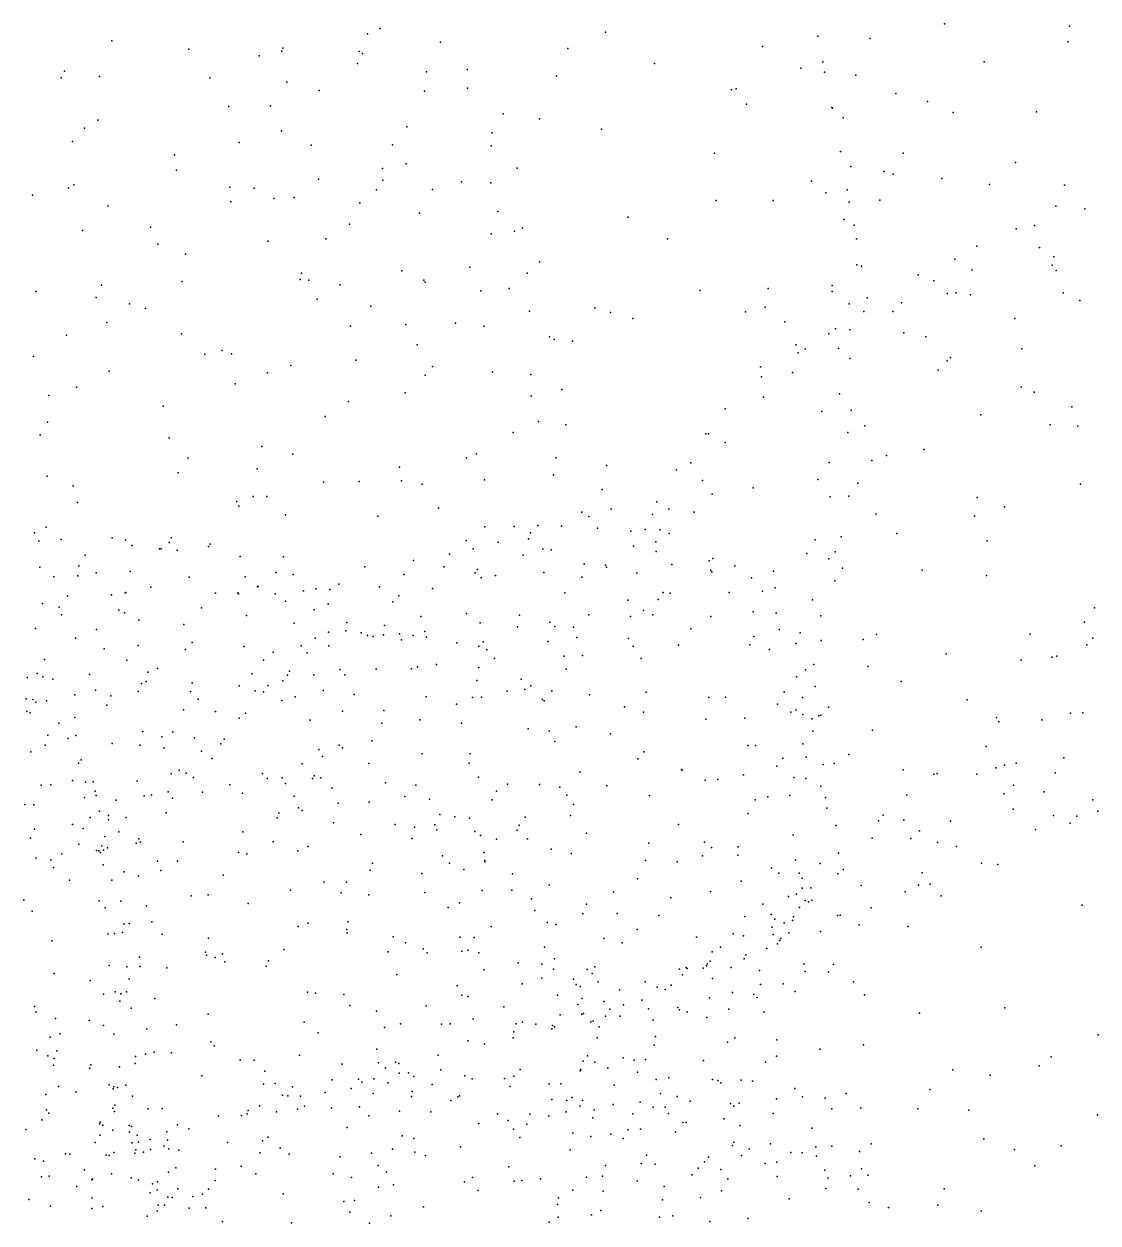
# Model space of a CAD drawing. Header units: metres. Extents: x -24.3 to 24.3, y -27.7 to 27.7.
# Drawn here: x -9.233 to -6.212, y 6.77 to 10.144 of the extents above; entities that cross this region are included whole.
import ezdxf

# ---------------------------------------------------------------- set-up
doc = ezdxf.new("R2010")
doc.units = ezdxf.units.M

msp = doc.modelspace()

# ---------------------------------------------------------------- linework, layer by layer
for p in [(-8.2315, 10.1306, -9.4927), (-7.5974, 10.121, -18.1575), (-6.6433, 10.1437, -17.745), (-6.2925, 10.1375, 2.716), (-8.986, 10.0959, 17.5867), (-8.2669, 10.116, -2.062), (-8.0609, 10.0927, -8.1906), (-7.0004, 10.1098, 0.1619), (-6.8526, 10.1027, 1.6009), (-6.2973, 10.0932, 17.8311), (-8.769, 10.0724, -18.1089), (-8.5711, 10.054, -10.9049), (-8.5074, 10.0674, 17.759), (-8.5043, 10.0753, -10.6403), (-8.2904, 10.0664, 17.8185), (-8.2803, 10.061, -7.3681), (-7.703, 10.0746, -1.8167), (-7.1558, 10.0805, -1.1861), (-8.2945, 10.0328, -9.8386), (-7.4593, 10.0326, 18.0131), (-7.0477, 10.0195, -0.9371), (-6.9861, 10.0376, 0.5719), (-6.5323, 10.0374, 2.351), (-9.1282, 9.9926, -18.0261), (-9.1183, 10.011, -6.8888), (-9.0199, 9.9962, -11.638), (-8.7097, 9.9923, 17.8227), (-8.1009, 10.0095, -7.6409), (-7.9859, 10.0157, 17.9791), (-7.7352, 9.9982, -13.7223), (-6.9817, 10.0081, -0.1837), (-6.8931, 9.9999, 1.3932), (-8.4938, 9.9801, -7.1049), (-8.4027, 9.957, -10.3257), (-8.1061, 9.9549, -9.0529), (-7.9849, 9.9633, -8.5074), (-7.2429, 9.958, -1.3512), (-7.2297, 9.9608, 17.9999), (-7.2004, 9.918, -18.1892), (-6.7809, 9.9478, 1.7723), (-6.6917, 9.9252, 1.9927), (-8.6569, 9.9112, -11.1484), (-8.5394, 9.9132, 17.992), (-7.8847, 9.8913, 18.2008), (-6.961, 9.9088, 0.3751), (-6.959, 9.9064, 0.8968), (-6.6191, 9.8944, 17.8294), (-6.3849, 9.897, 2.4959), (-9.0626, 9.8509, -6.7202), (-9.0254, 9.8729, 17.9254), (-8.1564, 9.854, -9.3441), (-7.7828, 9.877, -1.9598), (-6.9283, 9.8799, 17.9455), (-8.5087, 9.8435, -10.7921), (-7.9162, 9.8373, -7.8918), (-7.6082, 9.8476, 18.173), (-9.0958, 9.8131, -11.7629), (-8.6279, 9.8101, -6.837), (-8.4248, 9.8028, -6.9342), (-8.1966, 9.8036, -9.5567), (-7.919, 9.8013, -8.3447), (-6.9365, 9.7849, 0.6416), (-8.8097, 9.7758, -2.2143), (-8.1575, 9.7502, 18.3491), (-7.2903, 9.7801, 18.1544), (-6.7597, 9.7806, -13.7188), (-6.4445, 9.7543, 17.863), (-8.804, 9.7325, -6.6933), (-8.2246, 9.7369, -2.0802), (-7.8461, 9.7381, -8.1058), (-6.9068, 9.743, 1.3149), (-6.8139, 9.7286, -18.1948), (-6.7882, 9.7209, 1.8033), (-9.1071, 9.6823, -6.5762), (-9.0923, 9.6915, -2.2812), (-8.6536, 9.6845, 18.3195), (-8.5853, 9.6818, -18.0858), (-8.4044, 9.7075, -10.4775), (-8.2232, 9.704, -7.0361), (-8.0022, 9.6998, -8.7952), (-7.9201, 9.6966, -7.5782), (-7.0182, 9.7014, -1.0559), (-6.6511, 9.7087, 2.0371), (-6.5172, 9.6923, 2.2602), (-6.3058, 9.6904, 2.5316), (-9.2083, 9.6618, -11.9295), (-8.5299, 9.6525, -2.1561), (-8.4732, 9.6557, -13.6299), (-8.2415, 9.6774, -9.8405), (-8.0838, 9.6778, -9.1391), (-6.9775, 9.6688, -0.7593), (-6.9175, 9.6767, 0.1933), (-6.8252, 9.6482, 18.0534), (-8.9959, 9.6325, -11.6068), (-8.6507, 9.643, -11.037), (-8.2883, 9.6404, -10.0736), (-7.8997, 9.6164, 18.443), (-7.2856, 9.6473, -1.472), (-7.1258, 9.6473, -1.2918), (-6.9117, 9.642, -0.0516), (-6.3305, 9.6313, -22.9637), (-6.2494, 9.6238, -13.3138), (-8.3173, 9.5802, 18.5387), (-8.1203, 9.6114, -9.3626), (-7.5343, 9.6002, -13.8534), (-6.9273, 9.5937, 0.8202), (-9.0686, 9.5627, 18.2723), (-8.8767, 9.5717, -18.0033), (-7.9185, 9.5537, -18.2052), (-7.8532, 9.5608, -8.4051), (-7.8308, 9.5693, -7.914), (-6.8977, 9.578, 0.4898), (-6.4422, 9.5677, -13.5373), (-6.3909, 9.5764, -21.9813), (-8.8567, 9.524, -6.5194), (-8.5465, 9.5325, -10.7747), (-8.3834, 9.539, -6.7814), (-7.4226, 9.5389, 18.4369), (-6.8916, 9.5395, 1.4679), (-6.5527, 9.5187, -22.309), (-6.3761, 9.5147, -21.504), (-8.7786, 9.4963, -11.2228), (-6.6145, 9.4816, 18.0412), (-6.3361, 9.4888, 17.8216), (-8.1698, 9.4488, -9.761), (-7.9791, 9.4595, -9.0189), (-7.7825, 9.4742, -8.1294), (-6.8899, 9.4659, 18.1914), (-6.877, 9.4623, 0.1335), (-6.5666, 9.4522, -18.5038), (-6.3408, 9.4647, 2.4381), (-6.3301, 9.4501, -21.0387), (-8.7879, 9.4189, 18.5625), (-8.4564, 9.4248, -2.1419), (-8.452, 9.4422, -10.5205), (-8.432, 9.4226, -18.0675), (-8.1086, 9.4225, -9.5529), (-8.1042, 9.4171, -6.9974), (-7.8172, 9.4428, -1.9034), (-6.7182, 9.4379, -21.653), (-6.6737, 9.421, -22.6291), (-9.1998, 9.3915, -6.3388), (-9.0151, 9.4088, 18.4692), (-8.3433, 9.41, -10.2528), (-7.9474, 9.3927, 18.7174), (-7.8684, 9.3992, -7.2879), (-7.3312, 9.3935, -1.5597), (-7.1394, 9.3994, -1.3019), (-6.9595, 9.408, 1.23), (-6.9595, 9.3911, 0.9455), (-6.6359, 9.3852, -20.5606), (-6.6108, 9.3874, -20.1992), (-6.5704, 9.3815, -19.5585), (-6.3099, 9.3875, -19.9138), (-9.0293, 9.3738, -11.6048), (-8.9358, 9.3566, -2.2615), (-8.4077, 9.3696, -13.7226), (-8.2569, 9.3499, -2.0922), (-7.6273, 9.3452, -18.4229), (-7.1478, 9.3474, 18.3829), (-6.9117, 9.3562, -0.6435), (-6.8612, 9.3736, -0.2024), (-6.7647, 9.3593, -18.9231), (-6.2634, 9.3662, -19.5352), (-8.8905, 9.3429, -11.3761), (-7.8107, 9.3359, -7.6375), (-7.5832, 9.3321, -1.7468), (-7.52, 9.3152, 18.6881), (-7.2036, 9.3341, -18.6442), (-6.8708, 9.3352, -20.8105), (-6.7889, 9.3352, 1.829), (-6.4459, 9.3151, -23.3285), (-9.0001, 9.3041, -13.6786), (-8.3148, 9.2931, -6.6828), (-8.159, 9.2979, 18.8578), (-8.0195, 9.3019, -9.2379), (-7.9389, 9.2936, -7.1006), (-7.0932, 9.3061, -13.8876), (-6.9505, 9.2862, -21.2051), (-6.9102, 9.283, 0.4946), (-9.1135, 9.268, -17.8019), (-8.7897, 9.2724, 18.7257), (-7.7551, 9.2636, 18.8158), (-7.7412, 9.2563, -8.3024), (-7.6897, 9.2518, -13.8974), (-6.9686, 9.2717, -19.7888), (-6.7583, 9.2748, -22.885), (-6.6964, 9.2632, 18.1995), (-8.7242, 9.2146, -17.9408), (-8.6757, 9.2251, -10.9285), (-8.6494, 9.2154, -6.4056), (-8.1265, 9.2414, -13.82), (-7.062, 9.2409, -21.6982), (-7.0555, 9.2184, -20.3996), (-7.0357, 9.2286, -19.2277), (-6.9418, 9.2305, -22.4397), (-6.4267, 9.2297, 17.8843), (-9.2057, 9.2084, -11.8354), (-8.4819, 9.1832, -10.5016), (-8.2993, 9.1978, -10.0709), (-8.0837, 9.1805, -1.9775), (-7.1611, 9.1793, -1.3157), (-6.9096, 9.2029, 1.5337), (-6.6367, 9.196, -13.7187), (-6.6273, 9.2055, 2.0934), (-8.9928, 9.1673, -11.5029), (-8.5474, 9.1624, 18.9436), (-8.1047, 9.1559, 19.0214), (-7.9153, 9.1641, -8.8694), (-7.8074, 9.1577, -7.3256), (-7.1588, 9.1506, -20.7743), (-7.0708, 9.1635, -22.1255), (-6.6615, 9.1701, -23.1671), (-9.0846, 9.1216, 18.745), (-8.6384, 9.1312, -2.1875), (-7.7201, 9.1158, -7.962), (-6.4278, 9.123, 2.317), (-6.3919, 9.1081, -23.5553), (-9.163, 9.0984, -6.1263), (-8.3199, 9.0815, -2.0789), (-8.1608, 9.1059, -6.7602), (-7.8065, 9.0962, -8.4964), (-7.1526, 9.0934, 18.602), (-6.939, 9.1036, -0.8996), (-8.8408, 9.0687, -11.1807), (-7.2604, 9.0607, -19.6449), (-6.9885, 9.0537, 0.9628), (-6.9061, 9.0574, -0.6619), (-6.5418, 9.0437, 18.0661), (-6.2859, 9.0664, 2.4762), (-9.1663, 9.0238, -13.7798), (-8.3861, 9.0394, 19.102), (-7.7857, 9.0257, -1.7741), (-7.7092, 9.0164, -18.5227), (-6.8682, 9.0127, -0.3976), (-6.3467, 9.016, 17.7796), (-6.2689, 9.0123, -13.4355), (-9.1871, 8.9877, -11.7632), (-8.8248, 8.9791, -6.15), (-7.8572, 8.9941, -7.0986), (-7.315, 8.9908, -19.3575), (-7.3071, 8.9903, -20.2999), (-6.9157, 8.9941, 0.3595), (-8.5637, 8.9554, -6.296), (-7.2604, 8.9666, -21.5753), (-6.7007, 8.9467, 1.987), (-8.7711, 8.9221, 19.1262), (-8.4765, 8.9335, -10.4027), (-7.9878, 8.923, -6.8375), (-7.9604, 8.9342, -8.9859), (-7.7365, 8.9228, -7.4604), (-7.3576, 8.9092, -20.7633), (-6.9682, 8.9099, 18.5799), (-6.8478, 8.9152, -23.0813), (-6.8073, 8.9296, 18.4243), (-8.7992, 8.881, -11.0327), (-8.577, 8.8921, -10.6192), (-8.1762, 8.8968, -13.8688), (-7.7438, 8.8755, -8.1875), (-7.5945, 8.9019, -1.6481), (-7.3974, 8.8897, -1.4921), (-9.1671, 8.8712, -2.3195), (-9.0946, 8.8442, -5.9495), (-8.3901, 8.8548, -10.1715), (-8.2901, 8.8565, -9.9186), (-8.171, 8.8584, -9.6162), (-8.1131, 8.849, 19.2838), (-7.9379, 8.8613, -1.8156), (-7.3245, 8.8594, -13.943), (-7.1816, 8.8385, -1.176), (-7.0003, 8.8619, 1.2868), (-6.8872, 8.8514, -0.1118), (-6.2611, 8.8489, 2.4618), (-8.5877, 8.8139, 19.2489), (-8.5499, 8.8148, -17.8978), (-7.6063, 8.8337, 19.1823), (-7.2975, 8.821, 18.9682), (-6.9649, 8.8138, 0.6312), (-6.9132, 8.8156, 0.2293), (-6.552, 8.8115, 18.0043), (-9.0818, 8.7971, -11.5326), (-8.6339, 8.8005, -6.1513), (-8.6281, 8.7872, -13.8289), (-8.0668, 8.7814, -9.3179), (-7.5808, 8.7787, 23.0333), (-7.4527, 8.7997, -19.7268), (-7.4192, 8.7787, -21.1309), (-6.4749, 8.7856, 2.2421), (-8.4971, 8.7632, -2.0894), (-8.2372, 8.7588, -1.9474), (-7.6637, 8.7701, 22.8912), (-7.644, 8.7583, 23.171), (-7.4646, 8.7639, -20.4655), (-7.3474, 8.7702, -21.8857), (-6.8366, 8.765, 1.7585), (-6.5595, 8.7591, -23.532), (-9.2027, 8.7117, -11.7279), (-9.1701, 8.7277, 22.0816), (-7.9365, 8.7287, 23.1271), (-7.8543, 8.7303, 22.9114), (-7.8082, 8.7122, -1.7175), (-7.7877, 8.7332, 19.3015), (-7.7211, 8.7311, -7.8018), (-7.6198, 8.725, 23.3314), (-7.5259, 8.7164, -1.5509), (-7.486, 8.7219, 23.1297), (-7.4439, 8.7205, 22.8585), (-7.418, 8.7104, 22.9916), (-6.7778, 8.7099, 18.3137), (-9.1914, 8.6891, 21.776), (-9.1286, 8.6932, 22.3815), (-8.9849, 8.6984, -11.3138), (-8.9469, 8.6911, 22.064), (-8.9295, 8.6761, 21.7634), (-8.8243, 8.6846, 21.9672), (-8.8184, 8.6985, 21.8328), (-8.7133, 8.6735, 21.7405), (-8.7093, 8.6798, 21.8835), (-7.9888, 8.6901, 22.8545), (-7.8995, 8.6858, 23.3369), (-7.8142, 8.6953, -8.4624), (-7.5183, 8.6748, 23.3961), (-7.4554, 8.6867, 23.2843), (-7.0073, 8.6924, -0.7818), (-6.9345, 8.7013, 18.6477), (-6.5233, 8.6896, -13.6715), (-9.0603, 8.6495, 21.707), (-8.8512, 8.6672, 22.2138), (-8.8468, 8.6674, -5.9184), (-8.8022, 8.6634, -10.9574), (-8.6243, 8.6455, 22.1045), (-8.5026, 8.6448, 21.7539), (-8.0364, 8.6523, 23.2531), (-7.9697, 8.6669, 22.6972), (-7.8292, 8.6493, -6.9887), (-7.7738, 8.6661, 23.3967), (-7.7503, 8.6645, 22.5963), (-7.4551, 8.66, 22.6504), (-7.2957, 8.6398, 22.8253), (-7.0314, 8.6543, 1.0507), (-6.9689, 8.6391, -0.5535), (-6.9516, 8.6587, 0.4207), (-9.188, 8.6158, 22.7565), (-9.0787, 8.6191, 22.5583), (-8.9337, 8.603, 22.4471), (-8.2738, 8.6164, -6.3139), (-8.1374, 8.6343, 22.8661), (-8.0512, 8.6167, 23.3813), (-7.9572, 8.6086, 22.5453), (-7.6573, 8.6253, 22.4942), (-7.597, 8.6209, 19.3065), (-7.5943, 8.6157, 23.4744), (-7.4103, 8.623, 23.4225), (-7.3058, 8.6337, 23.1593), (-7.3008, 8.6071, 23.3029), (-7.298, 8.6023, 22.7062), (-7.2338, 8.6194, 22.988), (-7.1251, 8.6047, -0.9797), (-6.9306, 8.6131, -0.1469), (-6.707, 8.6072, 1.9648), (-9.1484, 8.5885, 21.5612), (-9.0812, 8.5916, 22.6739), (-9.0296, 8.5997, 21.5802), (-8.7681, 8.5875, 21.5335), (-8.611, 8.5887, -6.0381), (-8.5239, 8.6006, 21.6319), (-8.4761, 8.595, 22.0294), (-8.1637, 8.5949, 23.066), (-7.9642, 8.5992, -6.6774), (-7.9467, 8.5859, 23.4881), (-7.9067, 8.592, -8.7556), (-7.7705, 8.6009, -13.9448), (-7.6639, 8.5878, -18.8585), (-7.5089, 8.5983, -20.0944), (-7.1864, 8.5856, 23.1183), (-6.952, 8.5769, 0.1305), (-6.5257, 8.5921, 17.8891), (-9.1106, 8.5347, 21.4242), (-8.987, 8.5378, 21.4238), (-8.9485, 8.543, -2.2652), (-8.946, 8.5438, 22.5554), (-8.8758, 8.5588, 21.4694), (-8.6944, 8.5425, 21.4228), (-8.6312, 8.5437, 22.3516), (-8.6297, 8.5408, -10.5876), (-8.5757, 8.5601, 21.4859), (-8.5745, 8.5613, 19.3619), (-8.5262, 8.5404, 22.273), (-8.4462, 8.5493, 22.1709), (-8.4121, 8.5549, 21.6479), (-8.3725, 8.5523, 21.9772), (-8.347, 8.5676, -9.9544), (-8.2328, 8.5599, 22.9251), (-8.1782, 8.5353, 23.3191), (-8.0834, 8.5556, 22.6093), (-7.7112, 8.5434, 23.5702), (-7.435, 8.5442, -21.4643), (-7.4149, 8.5423, 22.4651), (-7.2498, 8.5447, 19.0662), (-7.1558, 8.5481, -22.5157), (-7.1202, 8.5571, 22.9162), (-9.1806, 8.5134, -5.6835), (-9.1334, 8.5026, -17.4931), (-8.7337, 8.5009, 22.4952), (-8.4975, 8.5202, -13.8727), (-8.3775, 8.5124, -1.9671), (-8.1953, 8.518, 22.6842), (-7.5346, 8.523, 23.5895), (-7.4495, 8.5246, -13.9641), (-7.015, 8.5239, 0.8423), (-6.2217, 8.5008, 13.5043), (-9.1275, 8.4814, 22.8683), (-8.9655, 8.495, -13.9074), (-8.9497, 8.487, -5.739), (-8.6072, 8.4793, 21.3715), (-8.4164, 8.4951, -6.1197), (-8.1167, 8.4772, -9.3343), (-7.9883, 8.4853, 22.3983), (-7.8387, 8.4809, -8.5121), (-7.6436, 8.4817, 23.6466), (-7.5267, 8.4771, -20.4005), (-7.4906, 8.4939, 22.3793), (-7.464, 8.4817, -1.3693), (-7.3009, 8.4772, 22.5013), (-7.1821, 8.4899, 22.6772), (-7.1171, 8.4865, 23.1757), (-6.9915, 8.4782, 18.805), (-9.1999, 8.4431, 21.1864), (-9.0283, 8.4404, 21.2688), (-8.9097, 8.4663, 22.6641), (-8.7834, 8.4542, 19.3358), (-8.4727, 8.4584, 21.3821), (-8.3275, 8.4367, 22.3565), (-8.3244, 8.4596, 23.1548), (-8.2189, 8.4516, 21.8927), (-8.1054, 8.4344, 23.5577), (-7.9501, 8.4591, 23.6161), (-7.8444, 8.4475, 23.6789), (-7.7535, 8.4604, 22.3079), (-7.7393, 8.4485, -7.8354), (-7.687, 8.447, 19.4304), (-7.3573, 8.4419, 23.5786), (-7.1083, 8.4398, 23.2951), (-6.2499, 8.4606, 17.25), (-9.0874, 8.4157, -11.4137), (-8.7596, 8.4032, 22.6928), (-8.4141, 8.4155, 22.842), (-8.3764, 8.433, 22.9957), (-8.284, 8.4306, 22.6605), (-8.2662, 8.4237, 21.5775), (-8.2508, 8.4209, 23.4324), (-8.2213, 8.4249, 22.41), (-8.1763, 8.4284, 21.771), (-8.1711, 8.411, 19.5447), (-8.138, 8.4234, 22.2785), (-8.1009, 8.4188, 22.4322), (-8.0152, 8.4025, -9.0477), (-7.9417, 8.4053, 22.2756), (-7.7582, 8.4065, -1.627), (-7.678, 8.4181, -7.3189), (-7.5323, 8.4152, -20.708), (-7.1798, 8.4203, 23.4539), (-7.0618, 8.4008, 1.1306), (-7.0494, 8.4308, 22.9124), (-6.9906, 8.4088, -0.4208), (-6.8724, 8.4116, 18.4823), (-6.8349, 8.4264, 1.787), (-6.4025, 8.4269, 17.4083), (-6.227, 8.4162, 12.9495), (-9.0071, 8.3861, 22.8781), (-8.912, 8.3948, 22.7991), (-8.7783, 8.3841, 21.244), (-8.6146, 8.3925, 22.6369), (-8.5319, 8.3761, 22.7766), (-8.4536, 8.3942, 22.5286), (-8.436, 8.3745, 23.0904), (-8.3751, 8.394, 23.3016), (-7.9532, 8.393, -18.3846), (-7.9313, 8.383, 19.5699), (-7.662, 8.3667, -19.1108), (-7.5193, 8.3933, 23.7037), (-7.392, 8.3957, 22.3688), (-7.191, 8.3971, 22.5163), (-7.1355, 8.3835, -0.8849), (-6.6393, 8.3713, 17.9863), (-6.2438, 8.3966, -23.9402), (-9.1754, 8.356, 20.9895), (-8.943, 8.3537, 21.1786), (-8.5595, 8.3538, 22.9066), (-8.1264, 8.3351, 21.6583), (-8.0726, 8.3414, 22.1774), (-7.9535, 8.3336, 23.7424), (-7.9093, 8.3584, -6.6094), (-7.7135, 8.3648, 23.7607), (-7.4968, 8.3588, 22.2741), (-7.0111, 8.3416, 22.9866), (-6.8593, 8.3361, -23.2073), (-6.428, 8.354, -13.6261), (-6.3419, 8.3626, 13.2914), (-6.3276, 8.365, 2.2628), (-9.2236, 8.3054, 20.012), (-9.1956, 8.3161, 20.8643), (-9.1798, 8.3069, -13.9992), (-9.152, 8.3007, 23.1348), (-9.048, 8.3137, 23.0403), (-8.8842, 8.3197, -17.5483), (-8.8573, 8.3305, 22.8829), (-8.592, 8.3154, 23.0441), (-8.4917, 8.3114, -17.7936), (-8.4861, 8.3233, 23.1905), (-8.4178, 8.3127, 19.5034), (-8.3441, 8.3281, 23.4548), (-8.3307, 8.3124, 21.3085), (-8.2424, 8.3284, 21.4411), (-8.1431, 8.3295, 23.6487), (-7.8345, 8.3001, 22.1803), (-7.7081, 8.3285, 22.22), (-7.0602, 8.3068, 22.6948), (-7.0347, 8.3264, 23.1952), (-9.0318, 8.2694, 19.293), (-8.9118, 8.2659, 23.1505), (-8.9024, 8.2882, 23.0285), (-8.8891, 8.2935, -10.9922), (-8.7641, 8.2662, 23.0487), (-8.7596, 8.2903, -2.116), (-8.6275, 8.2817, 23.1552), (-8.5828, 8.2672, 21.2027), (-8.5592, 8.2647, 23.3386), (-8.5467, 8.2822, -5.8966), (-8.505, 8.2953, -10.2497), (-8.3916, 8.2683, -9.9549), (-7.9591, 8.2967, -13.9531), (-7.8741, 8.2668, -8.5984), (-7.8237, 8.2712, -6.7985), (-7.8069, 8.2814, -8.3766), (-7.7485, 8.268, -7.0285), (-7.0951, 8.2648, -22.741), (-7.0077, 8.2797, 22.8209), (-6.7659, 8.2937, 18.1524), (-9.2269, 8.2453, 23.2835), (-9.2081, 8.2429, -2.3374), (-9.1995, 8.2355, 20.7598), (-9.1692, 8.2397, 20.2602), (-9.0896, 8.2568, 20.9524), (-8.9881, 8.2538, 23.2634), (-8.7425, 8.2438, 23.1964), (-8.5071, 8.2408, 23.4842), (-8.4704, 8.2508, -1.9592), (-8.3045, 8.2569, 23.609), (-8.1019, 8.2504, -6.3112), (-7.9708, 8.2491, -8.8771), (-7.9461, 8.2498, 22.1545), (-7.7747, 8.2437, -18.7638), (-7.7701, 8.2392, -8.079), (-7.6418, 8.2568, -19.4649), (-7.483, 8.2643, 19.4279), (-7.3069, 8.2492, -1.0624), (-7.2599, 8.2494, 23.6142), (-7.0432, 8.2491, 23.3991), (-6.5798, 8.2425, -23.5899), (-9.2251, 8.2095, 19.2058), (-9.2157, 8.2054, 20.5979), (-8.9994, 8.2274, -11.1917), (-8.7838, 8.2141, 23.3272), (-8.6944, 8.2096, 23.4328), (-8.6093, 8.2044, -10.4241), (-8.3371, 8.2104, 21.2346), (-8.2202, 8.2125, 21.3452), (-8.0164, 8.2303, 22.0365), (-7.5434, 8.2227, 22.2049), (-7.4903, 8.2072, 23.7914), (-7.1137, 8.2303, 23.5148), (-7.0761, 8.2078, 22.5708), (-7.0617, 8.2141, 0.9115), (-7.0421, 8.2007, 0.4855), (-6.9972, 8.1973, 18.9151), (-6.9912, 8.1988, 23.1351), (-6.9704, 8.2217, 22.991), (-6.2892, 8.2051, 16.8098), (-6.2544, 8.206, 12.7732), (-9.1343, 8.1764, 19.9159), (-9.0897, 8.1926, -5.4612), (-8.6277, 8.1907, 19.4825), (-8.4276, 8.185, 23.6391), (-8.2266, 8.1771, 23.7639), (-8.1191, 8.1857, -9.2305), (-8.0026, 8.1762, 21.9201), (-7.68, 8.1665, -13.9736), (-7.3147, 8.1876, 22.3185), (-7.2057, 8.1911, 22.4121), (-7.0162, 8.1886, 22.7243), (-6.4973, 8.193, 2.0672), (-6.491, 8.1804, 17.1847), (-6.3696, 8.1859, 13.9798), (-9.1655, 8.1432, 19.7344), (-9.1088, 8.1334, 20.3615), (-9.0867, 8.1423, 20.2371), (-8.8982, 8.153, 21.0623), (-8.8452, 8.1384, -13.9628), (-8.814, 8.1525, 23.522), (-8.7527, 8.1354, 21.0827), (-8.67, 8.1312, 23.6067), (-7.8146, 8.1604, 22.1557), (-7.7559, 8.1554, -1.5354), (-7.5831, 8.1471, -20.3205), (-7.014, 8.1545, 23.3163), (-6.8461, 8.1568, 18.4487), (-9.1733, 8.1149, 23.58), (-8.9848, 8.1196, 20.925), (-8.9065, 8.1145, 23.6061), (-8.8388, 8.1069, -10.8449), (-8.7335, 8.0976, -10.6355), (-8.6791, 8.1186, -5.7022), (-8.4035, 8.1023, 19.561), (-8.3466, 8.115, -9.7825), (-8.3372, 8.1069, -1.8604), (-8.2545, 8.1268, 21.2561), (-7.7394, 8.125, -7.8251), (-7.4894, 8.0964, -1.2118), (-7.196, 8.1136, 23.6101), (-7.175, 8.1138, -13.9498), (-7.0423, 8.1186, 1.2819), (-6.5261, 8.1111, 13.7091), (-9.2136, 8.0959, 19.5286), (-9.0793, 8.0639, 20.7251), (-9.0718, 8.0739, -2.2535), (-8.7044, 8.077, 23.7315), (-8.4501, 8.0623, 23.8304), (-8.3932, 8.0833, -5.8844), (-8.2625, 8.0634, -9.5492), (-8.113, 8.09, 21.3719), (-7.9807, 8.0643, 21.5853), (-7.9779, 8.0901, 21.7112), (-7.506, 8.0763, 23.8126), (-7.0984, 8.0783, 19.0822), (-7.0329, 8.0806, -0.1277), (-6.9536, 8.0632, 22.8413), (-6.9132, 8.0885, 1.5026), (-6.4425, 8.064, 14.2354), (-6.308, 8.0795, -13.5575), (-8.8183, 8.0344, 21.0299), (-8.7962, 8.044, -17.4648), (-8.7762, 8.036, 23.8195), (-8.5621, 8.0346, 23.9397), (-8.417, 8.0286, 21.1113), (-7.6698, 8.0388, -7.3805), (-7.3839, 8.0466, 22.2268), (-7.3817, 8.0448, 23.7706), (-7.2089, 8.0316, 22.3953), (-7.1157, 8.0556, 22.4888), (-6.9852, 8.0603, 23.2352), (-6.7602, 8.0452, 18.1398), (-6.674, 8.0333, 17.337), (-6.6643, 8.0354, 17.0236), (-6.5525, 8.0336, 13.9672), (-6.499, 8.0509, 13.0264), (-6.4752, 8.0581, 16.5631), (-6.3329, 8.0371, -23.8758), (-9.1844, 8.0025, 23.8117), (-9.1571, 8.0033, -11.3912), (-9.0962, 8.0154, 19.6934), (-9.0599, 8.011, 19.8642), (-9.038, 8.012, 20.2902), (-8.9145, 8.0131, 23.8481), (-8.7559, 8.0241, 23.9371), (-8.6534, 8.0032, 24.1771), (-8.5487, 8.0208, -10.2524), (-8.5067, 8.023, 24.0725), (-8.4976, 8.0068, 24.223), (-8.4215, 8.0208, -13.9575), (-8.3979, 8.0227, 24.1301), (-8.2156, 8.0088, -6.0107), (-8.1304, 8.0023, 24.0102), (-7.954, 8.0252, 23.9082), (-7.8728, 8.0055, 22.1059), (-7.7832, 8.0043, -8.128), (-7.7254, 7.997, 22.1394), (-7.5935, 8.0008, 19.5515), (-7.3171, 8.0161, 19.3715), (-7.2811, 8.0183, -0.9113), (-7.0674, 8.0241, 0.3279), (-7.0342, 8.0211, 22.596), (-6.9914, 7.9998, 22.7087), (-6.4496, 8.0018, 14.4677), (-9.0622, 7.9674, 23.9366), (-9.0324, 7.9853, 20.1697), (-9.0297, 7.9736, 20.5699), (-8.8946, 7.9726, 20.9323), (-8.8739, 7.9746, 24.0274), (-8.8272, 7.9838, -2.0856), (-8.8152, 7.9658, 24.1599), (-8.7302, 7.9822, 19.5084), (-8.6181, 7.9796, 24.4087), (-8.4732, 7.9713, 24.4095), (-8.3657, 7.9934, 24.2803), (-8.1617, 7.9703, 24.2845), (-8.0926, 7.9633, -13.977), (-7.916, 7.9611, -6.3749), (-7.9033, 7.9857, 21.8818), (-7.7059, 7.9741, -7.6464), (-7.473, 7.9732, -21.0321), (-7.1403, 7.9695, -0.5554), (-7.0784, 7.9736, 0.6129), (-6.9781, 7.9678, -22.9198), (-6.7496, 7.9751, 17.5451), (-6.4755, 7.9779, 2.0047), (-6.3634, 7.9832, 14.6706), (-9.2299, 7.9474, 19.2531), (-9.2048, 7.947, 19.398), (-9.0204, 7.9287, 19.9474), (-8.9731, 7.9604, -5.4167), (-8.4604, 7.9383, -10.0571), (-8.4503, 7.9308, 24.5209), (-8.3494, 7.9517, 24.436), (-8.2618, 7.9547, 21.1937), (-7.6875, 7.9481, 23.8855), (-7.1759, 7.9605, 23.5775), (-6.9745, 7.9372, 23.2399), (-6.4504, 7.9351, 16.1309), (-6.2261, 7.9609, 15.8928), (-6.2121, 7.929, 15.3968), (-9.0467, 7.9108, 19.3843), (-8.9954, 7.9047, 20.6731), (-8.9953, 7.9171, -11.1029), (-8.9452, 7.9115, 20.831), (-8.8329, 7.9243, 24.2892), (-8.5207, 7.9107, 19.5716), (-8.5156, 7.9235, 21.077), (-8.3623, 7.896, 24.6005), (-8.0632, 7.9193, 21.4085), (-8.0214, 7.9135, 19.66), (-7.9798, 7.9097, 24.0647), (-7.8232, 7.912, -18.767), (-7.6958, 7.9167, -7.0485), (-7.196, 7.9225, 22.443), (-6.8293, 7.9022, 17.1316), (-6.816, 7.9177, 17.8051), (-6.7584, 7.9041, 13.6122), (-6.6265, 7.901, 14.2516), (-6.3368, 7.9171, 12.6719), (-6.2905, 7.8952, 15.1011), (-6.2713, 7.9149, 2.1674), (-9.2035, 7.8782, -2.308), (-9.096, 7.892, 19.5063), (-9.0664, 7.8802, 24.0661), (-8.9658, 7.8709, 24.2668), (-8.6171, 7.8711, 24.7306), (-8.2853, 7.8636, -5.8284), (-8.1889, 7.8914, 24.5074), (-8.1346, 7.8842, -1.7092), (-8.077, 7.8909, 24.3389), (-8.0719, 7.8764, -18.1591), (-7.9644, 7.8721, 24.1851), (-7.9484, 7.8608, 21.5804), (-7.8457, 7.8752, 24.0503), (-7.8403, 7.8901, -6.5731), (-7.6504, 7.8674, 22.1605), (-7.3918, 7.8918, 22.2447), (-7.0692, 7.8626, 0.0201), (-6.9497, 7.8891, 22.8864), (-6.7144, 7.8739, 1.6893), (-6.3874, 7.8775, 15.5851), (-9.2147, 7.8527, 24.0182), (-9.0786, 7.8367, -14.0494), (-9.0134, 7.8312, -2.2034), (-9.0052, 7.8576, 19.8406), (-8.9978, 7.8263, 20.0848), (-8.9173, 7.8395, 24.8608), (-8.91, 7.8508, 24.5089), (-8.9049, 7.8421, 24.6667), (-8.785, 7.8425, 24.8388), (-8.5316, 7.8427, -5.6387), (-8.433, 7.83, 21.1011), (-8.1411, 7.8525, 21.3046), (-7.9037, 7.8503, 21.9441), (-7.8165, 7.8512, -8.3433), (-7.4756, 7.8393, -14.0167), (-7.3183, 7.8419, -21.6777), (-7.2994, 7.8268, 22.3273), (-7.2239, 7.829, 23.5878), (-6.8474, 7.8534, 18.4602), (-6.7389, 7.8519, 14.0525), (-6.6631, 7.8408, -23.4562), (-6.61, 7.83, 14.6048), (-9.199, 7.7972, 24.5921), (-9.1573, 7.7924, 24.2589), (-9.1258, 7.8088, 24.8501), (-9.0288, 7.8188, 24.555), (-9.0223, 7.8179, 24.3805), (-9.0176, 7.8129, 20.5015), (-9.0091, 7.8197, 24.7531), (-8.6297, 7.8126, 24.8715), (-8.606, 7.8092, 21.0466), (-8.4627, 7.8173, 24.8329), (-8.0556, 7.8036, 24.5121), (-7.9388, 7.8131, 21.7244), (-7.7497, 7.8221, -1.3679), (-7.6934, 7.8104, 23.9296), (-7.3242, 7.803, 23.713), (-7.2246, 7.8054, -22.0714), (-6.9417, 7.8107, 1.1304), (-9.1497, 7.7702, 24.3805), (-9.01, 7.7785, 19.6648), (-8.951, 7.7586, 25.2255), (-8.8573, 7.7888, 20.8843), (-8.8482, 7.7621, 25.116), (-8.8008, 7.788, 24.9693), (-8.2589, 7.7635, 24.8114), (-8.2528, 7.7828, -9.5058), (-8.0357, 7.7826, -8.9278), (-7.9958, 7.7647, 21.4958), (-7.9363, 7.7904, 24.3166), (-7.9362, 7.7862, -6.2413), (-7.4849, 7.7903, 23.7777), (-7.3956, 7.7862, 19.4195), (-7.1306, 7.7683, 23.4465), (-7.0629, 7.7911, 0.4277), (-6.9934, 7.7823, 22.954), (-6.9286, 7.7654, 18.772), (-6.5394, 7.7828, 15.1212), (-6.4933, 7.7791, 1.8918), (-9.1045, 7.7349, 19.4236), (-8.9857, 7.7353, 20.2646), (-8.9107, 7.7473, -17.2256), (-8.6721, 7.7486, 25.0066), (-8.3892, 7.7289, -1.8069), (-8.3259, 7.7296, 21.134), (-8.1136, 7.7536, -9.1353), (-7.8591, 7.7524, 22.1314), (-7.5071, 7.7384, -20.7398), (-7.2159, 7.7323, -0.5742), (-7.1099, 7.7549, -13.9724), (-7.0526, 7.7548, 22.669), (-7.0436, 7.7406, 23.2802), (-6.9441, 7.753, 13.7265), (-6.7066, 7.7556, 15.8311), (-8.7145, 7.6938, 21.0304), (-8.4832, 7.7069, 25.0377), (-8.3408, 7.6989, -14.0156), (-8.2632, 7.694, 24.9166), (-8.1052, 7.7001, -5.9642), (-7.9439, 7.7059, -14.0298), (-7.8604, 7.7066, 19.5966), (-7.7552, 7.7206, 24.0124), (-7.5748, 7.7026, 23.8218), (-7.3021, 7.7035, 23.6482), (-7.0603, 7.6959, 19.0877), (-7.0445, 7.7124, 22.8311), (-7.0201, 7.7133, 23.1015), (-6.8783, 7.7203, 13.4237), (-6.7547, 7.7021, 15.2949), (-6.7167, 7.7213, 15.5296), (-6.6843, 7.7241, 14.9575), (-9.2327, 7.6796, -5.2056), (-9.0213, 7.6764, 19.5823), (-8.9603, 7.6759, 20.7068), (-8.8881, 7.6632, 25.3727), (-8.7623, 7.6911, 25.202), (-8.6024, 7.6689, 25.1533), (-8.0395, 7.658, 21.4412), (-8.0076, 7.6712, 24.6955), (-7.8051, 7.6826, 24.2517), (-7.651, 7.6674, -7.317), (-7.4132, 7.6855, 23.735), (-7.1551, 7.6672, 22.6002), (-7.0822, 7.6889, 16.794), (-7.0516, 7.6583, 0.2111), (-7.0354, 7.6774, 0.7109), (-7.0263, 7.674, 16.5073), (-7.0173, 7.679, 17.6898), (-6.6528, 7.6905, 12.935), (-6.2562, 7.6644, -13.6034), (-9.2094, 7.6481, 19.2758), (-9.0048, 7.657, 20.4778), (-7.796, 7.6493, 22.173), (-7.6609, 7.6404, -19.5239), (-7.5646, 7.6416, -1.0759), (-7.4475, 7.636, 22.3392), (-7.2055, 7.633, 23.4858), (-7.1311, 7.6388, 17.0945), (-7.1209, 7.6257, 17.3481), (-7.0689, 7.6319, 14.0378), (-6.9444, 7.6359, 15.7414), (-6.937, 7.6367, 14.5938), (-6.8501, 7.6573, 14.8036), (-8.9519, 7.6124, 19.9049), (-8.9371, 7.6129, -2.1418), (-8.8731, 7.6174, -5.3484), (-8.4614, 7.6048, 25.1755), (-8.4331, 7.6141, 21.1402), (-8.3249, 7.5958, 25.0748), (-8.3215, 7.6177, 19.6017), (-7.9187, 7.6042, 22.0413), (-7.761, 7.6161, -1.2811), (-7.7355, 7.6107, -7.9135), (-7.508, 7.5958, 23.7735), (-7.1294, 7.6026, 22.7312), (-7.0951, 7.6146, -22.4112), (-7.0708, 7.6218, 23.2297), (-6.9923, 7.5907, 18.0225), (-6.8834, 7.6091, 0.998), (-6.7455, 7.6042, 1.3162), (-9.1542, 7.5647, 25.5407), (-8.9966, 7.5842, 20.3621), (-8.9777, 7.5849, 25.4814), (-8.956, 7.588, 20.0654), (-8.8445, 7.583, 20.8965), (-8.7141, 7.5719, -1.9843), (-8.324, 7.5865, -9.6972), (-8.1941, 7.5755, -17.9464), (-8.1596, 7.5587, 24.9818), (-8.0073, 7.5745, 21.5681), (-7.9662, 7.5736, 24.7975), (-7.6017, 7.5705, 23.8904), (-7.5504, 7.5585, 22.3207), (-7.3411, 7.5746, 22.4469), (-7.2378, 7.5844, 19.2375), (-7.2095, 7.578, 16.6063), (-7.1255, 7.5818, 13.7191), (-7.1136, 7.5562, 22.8697), (-7.1071, 7.5656, 15.3191), (-7.1037, 7.5713, 15.5792), (-7.0813, 7.587, 23.1107), (-8.7222, 7.5324, -14.0621), (-8.7192, 7.5239, 21.0848), (-8.6743, 7.5273, 25.404), (-8.5019, 7.5398, -10.1136), (-8.2084, 7.533, 21.3449), (-8.1096, 7.5421, 21.4471), (-8.099, 7.5308, -1.6144), (-8.0011, 7.5353, -6.0803), (-7.9839, 7.5382, 21.8999), (-7.9539, 7.5305, -8.7122), (-7.769, 7.5462, -8.1389), (-7.2976, 7.5334, 23.588), (-7.2738, 7.5461, 22.5457), (-7.2028, 7.5251, 15.1247), (-7.1436, 7.5425, 14.7923), (-6.5406, 7.5466, -23.5739), (-8.9928, 7.4945, 20.4442), (-8.943, 7.4914, 19.9915), (-8.9075, 7.5188, -10.8267), (-8.9068, 7.492, 19.3564), (-8.6951, 7.5176, -10.4091), (-8.6679, 7.5049, -5.4218), (-8.5516, 7.4934, 21.1494), (-8.5447, 7.5077, 25.3473), (-7.8424, 7.5021, -6.3599), (-7.7762, 7.499, 24.6058), (-7.7407, 7.5135, 22.2282), (-7.6269, 7.4915, -7.0892), (-7.3705, 7.4888, -14.0841), (-7.3127, 7.4937, 16.7854), (-7.3115, 7.4995, 16.1061), (-7.3029, 7.5073, 14.0923), (-7.2439, 7.4897, 22.6599), (-7.2073, 7.5135, 14.5399), (-7.0381, 7.5, 0.0137), (-6.9564, 7.498, 18.585), (-9.1479, 7.4727, 25.636), (-8.9365, 7.4577, 20.7502), (-8.8306, 7.4882, 25.5156), (-8.1842, 7.47, -9.3259), (-7.938, 7.483, 22.0101), (-7.7765, 7.4589, -19.0556), (-7.7434, 7.4847, 24.452), (-7.6875, 7.4566, -14.0839), (-7.6486, 7.4836, 22.3036), (-7.6346, 7.4726, 24.02), (-7.3894, 7.485, 19.3632), (-7.3804, 7.4689, 15.8788), (-7.3676, 7.4866, 16.3766), (-7.3227, 7.4873, 15.6416), (-7.296, 7.4585, -21.3176), (-7.1643, 7.4809, -21.9337), (-7.036, 7.4781, 0.3875), (-6.9697, 7.4774, -22.6551), (-9.0468, 7.4523, 19.4485), (-8.0141, 7.4375, 24.9929), (-7.8318, 7.4435, 24.8191), (-7.6797, 7.4419, -7.5976), (-7.6689, 7.4357, 24.1677), (-7.6179, 7.4494, -19.8949), (-7.5581, 7.426, 16.508), (-7.4856, 7.449, 23.7916), (-7.4518, 7.4342, 15.4459), (-7.4291, 7.4277, 14.5584), (-7.4125, 7.4396, 14.8824), (-7.1609, 7.4417, 22.9295), (-7.0979, 7.4436, 18.9633), (-7.0639, 7.4216, 13.4123), (-6.8993, 7.4494, 13.1365), (-9.0094, 7.4147, -5.2072), (-8.9759, 7.4206, 20.6413), (-8.9629, 7.3941, 20.1392), (-8.9601, 7.4152, 25.6433), (-8.9448, 7.4208, 19.7553), (-8.8647, 7.4016, 20.9596), (-8.4349, 7.4194, 25.3544), (-8.4125, 7.4172, -9.9345), (-8.3329, 7.413, 21.3275), (-8.0015, 7.4116, -18.3479), (-7.9835, 7.4078, -14.0855), (-7.7324, 7.4114, 24.689), (-7.6631, 7.4021, 24.3008), (-7.6018, 7.3936, 15.6372), (-7.4946, 7.3971, 22.4456), (-7.3043, 7.4041, -0.5531), (-7.2398, 7.4192, 17.5387), (-7.1799, 7.413, 17.7629), (-7.1707, 7.405, 23.07), (-6.8684, 7.4127, -13.9888), (-9.2036, 7.3794, 15.3953), (-9.1981, 7.364, -11.1334), (-8.9317, 7.3749, 19.8734), (-8.7149, 7.3579, 21.1504), (-8.3165, 7.3828, 25.3028), (-8.2415, 7.3662, 21.4282), (-8.1012, 7.3811, -5.8904), (-7.8829, 7.3783, -8.5329), (-7.7246, 7.3559, -7.9004), (-7.6748, 7.3854, 16.1309), (-7.6634, 7.3584, 16.9762), (-7.6593, 7.3594, 15.057), (-7.5849, 7.3721, 14.7011), (-7.5467, 7.384, -20.2475), (-7.4758, 7.3734, 13.9187), (-7.3937, 7.3764, 23.7188), (-7.3893, 7.3698, -20.8423), (-7.3677, 7.3641, 22.5341), (-7.25, 7.3723, 23.5145), (-7.1506, 7.3639, 18.0079), (-6.714, 7.3607, 1.0799), (-6.4741, 7.3756, 1.5299), (-9.1438, 7.3455, 19.1524), (-9.0497, 7.3399, 25.7543), (-9.009, 7.3263, 19.5622), (-8.8042, 7.3284, -10.5743), (-8.4448, 7.3355, -5.4948), (-8.174, 7.3309, 25.2445), (-8.0585, 7.3301, -8.9925), (-8.0337, 7.3306, 21.7634), (-7.9692, 7.3452, 25.0558), (-7.8489, 7.331, 22.0906), (-7.8308, 7.3359, 16.4183), (-7.7936, 7.3301, 24.9149), (-7.7464, 7.3259, -6.6346), (-7.7405, 7.3219, 22.1581), (-7.6387, 7.3364, -7.2972), (-7.6322, 7.3384, 19.4396), (-7.6149, 7.3224, 24.4239), (-7.5974, 7.3525, 24.0935), (-7.5558, 7.3527, 23.9529), (-7.4627, 7.3409, 17.3028), (-7.3118, 7.3484, 22.6521), (-9.1592, 7.293, 15.6632), (-9.1305, 7.3029, 15.5005), (-8.9803, 7.3015, 20.3929), (-8.8875, 7.3154, -17.0798), (-8.4056, 7.305, 25.4262), (-8.2185, 7.32, 21.5516), (-7.8568, 7.291, 14.7805), (-7.8551, 7.3087, 15.3833), (-7.748, 7.3165, 14.5038), (-7.6202, 7.2911, 24.6769), (-7.4568, 7.2955, -0.7897), (-7.2338, 7.2916, -0.3583), (-6.212, 7.2994, 12.403), (-9.1969, 7.2571, 15.8022), (-9.1402, 7.2552, -5.1022), (-8.7071, 7.28, 25.6125), (-8.6982, 7.2688, 21.2495), (-8.2403, 7.2594, -5.6497), (-7.9842, 7.2832, 15.8745), (-7.9371, 7.2732, 15.0177), (-7.4604, 7.2708, 23.8687), (-7.2543, 7.2796, 22.775), (-7.1153, 7.2855, 18.3782), (-6.9931, 7.2592, 0.2393), (-6.8712, 7.2713, 0.5618), (-9.1657, 7.2404, -2.2439), (-9.1476, 7.2337, 19.3237), (-8.9199, 7.2193, 20.8268), (-8.9195, 7.2392, 19.8641), (-8.8913, 7.2451, 25.7374), (-8.8664, 7.251, 20.9699), (-8.8179, 7.2493, 21.1361), (-8.6243, 7.2294, -1.9085), (-8.5853, 7.2287, 21.3666), (-8.4582, 7.2429, 21.4227), (-8.2354, 7.2213, 25.3965), (-8.1879, 7.2233, 15.9635), (-8.1783, 7.2194, 15.7249), (-8.068, 7.2424, 15.3476), (-7.6601, 7.2257, 22.0493), (-7.648, 7.2409, 13.9592), (-7.6269, 7.2229, -6.9747), (-7.5477, 7.2353, 24.5486), (-7.5168, 7.2287, 22.2818), (-7.4848, 7.23, 17.5229), (-7.3215, 7.2277, 17.9193), (-7.1468, 7.2229, 23.5054), (-7.1165, 7.2394, -0.0977), (-6.3441, 7.2376, -13.7737), (-9.1501, 7.2147, 15.0433), (-9.0476, 7.2062, 25.8236), (-9.0448, 7.2157, 15.2958), (-8.9637, 7.2101, 20.1728), (-8.5555, 7.1979, 25.5917), (-8.3374, 7.2172, 21.526), (-8.2161, 7.2068, 16.3249), (-8.1778, 7.1916, 16.6373), (-8.1514, 7.1926, -1.539), (-8.06, 7.2018, 14.3664), (-7.8373, 7.2027, 17.0901), (-7.6681, 7.1986, -7.5727), (-7.6663, 7.2026, 24.9305), (-7.5905, 7.2059, 24.7892), (-7.5072, 7.1949, 24.3351), (-6.6207, 7.2011, 12.8248), (-6.5156, 7.1863, 1.2787), (-6.3776, 7.2123, -23.6731), (-9.136, 7.1544, 15.9056), (-8.9931, 7.1595, 15.4185), (-8.9798, 7.1531, 20.3919), (-8.9694, 7.1519, 20.6841), (-8.9462, 7.1584, 20.0637), (-8.7325, 7.1841, 25.7002), (-8.5589, 7.1614, 19.343), (-8.526, 7.1627, -17.3766), (-8.4771, 7.1539, 21.5227), (-8.3664, 7.1728, 25.5064), (-8.2923, 7.1747, 15.3832), (-8.2824, 7.1666, -17.7889), (-8.2485, 7.1759, 21.6585), (-8.209, 7.1647, 14.548), (-8.1365, 7.1822, 21.7287), (-8.0851, 7.1601, -5.8589), (-7.9924, 7.1845, 16.9137), (-7.9721, 7.1759, 25.248), (-7.8816, 7.1773, 21.8245), (-7.8652, 7.1542, 13.9421), (-7.8554, 7.1835, 25.1327), (-7.756, 7.1619, -19.2196), (-7.7231, 7.1621, 21.8856), (-7.5732, 7.1578, 21.9855), (-7.4548, 7.1744, 24.0691), (-7.4194, 7.179, 22.3382), (-7.2962, 7.1745, 22.7039), (-7.2816, 7.1712, 18.2337), (-7.2725, 7.165, -21.0751), (-7.2158, 7.1724, 23.7394), (-7.1835, 7.1698, 22.9523), (-9.1709, 7.1322, 14.9582), (-9.0856, 7.1396, 19.3934), (-8.9819, 7.1481, 15.56), (-8.9275, 7.1277, 25.7972), (-8.5058, 7.1299, -10.0649), (-8.491, 7.1281, 16.018), (-8.4551, 7.1274, 16.2555), (-8.386, 7.1379, 15.1014), (-8.3124, 7.149, 14.7464), (-8.2511, 7.1349, -9.5071), (-8.1426, 7.1268, 19.4445), (-8.1411, 7.1407, -9.2143), (-8.0125, 7.1255, -1.3685), (-8.0082, 7.1282, -8.8604), (-7.6906, 7.1238, -6.7027), (-7.4428, 7.1345, 22.0716), (-7.3953, 7.1259, -20.6175), (-7.1159, 7.1195, -21.6964), (-7.0646, 7.1493, 23.4544), (-7.0427, 7.1258, 23.1612), (-6.9792, 7.1212, 23.2815), (-6.9205, 7.1346, -22.5742), (-6.6847, 7.1463, -23.1775), (-9.1697, 7.0884, -10.9744), (-8.9828, 7.0934, 19.6094), (-8.9773, 7.1017, 15.1894), (-8.8832, 7.0915, 20.8843), (-8.8439, 7.0922, 21.0956), (-8.6021, 7.0873, 25.7011), (-8.5704, 7.0997, 15.7433), (-8.4638, 7.0906, 25.6234), (-8.444, 7.0994, 16.5795), (-8.3675, 7.0946, -9.8177), (-8.2887, 7.0977, 14.3047), (-8.1769, 7.0849, 25.469), (-8.0318, 7.1155, 25.3652), (-7.7479, 7.1175, 21.7756), (-7.706, 7.1153, -1.0114), (-7.6683, 7.0991, 19.308), (-7.6615, 7.1152, 25.0163), (-7.6293, 7.0889, 21.7994), (-7.5752, 7.1037, 24.9139), (-7.5, 7.11, 17.7734), (-7.4628, 7.0965, 24.7158), (-7.4295, 7.0966, 24.4229), (-7.3587, 7.1134, 22.1854), (-7.2455, 7.1067, 23.8528), (-7.2358, 7.0996, 18.6646), (-7.2216, 7.108, 22.7971), (-6.9608, 7.0918, -14.0786), (-6.879, 7.094, 13.1004), (-6.7183, 7.0919, 0.7376), (-6.5753, 7.0875, 1.0822), (-9.1829, 7.0605, 16.0898), (-9.1632, 7.0799, 25.9533), (-9.018, 7.0545, 19.4996), (-8.978, 7.0838, 15.8413), (-8.6854, 7.0716, 16.5538), (-8.6211, 7.0727, -14.133), (-8.6048, 7.0773, 21.5373), (-8.5228, 7.0834, 14.9079), (-8.2628, 7.0719, 14.0405), (-8.0881, 7.0835, 21.6753), (-7.9534, 7.0506, 21.6654), (-7.9006, 7.0774, -18.7246), (-7.871, 7.0589, -1.1949), (-7.8099, 7.0763, 17.4148), (-7.7565, 7.0716, 25.1531), (-7.7081, 7.0836, -7.8561), (-7.6327, 7.0661, -7.3142), (-7.5207, 7.0775, 21.8655), (-7.4201, 7.0785, 24.5802), (-7.3798, 7.0528, 24.1631), (-7.3702, 7.053, 21.9471), (-7.2648, 7.0633, 22.4947), (-7.1256, 7.0785, 23.729), (-6.213, 7.0749, 12.4181), (-9.2272, 7.0337, 19.2598), (-9.0206, 7.0495, 25.8895), (-9.0194, 7.0173, 19.007), (-9.0112, 7.0461, 16.2307), (-8.9824, 7.0318, 16.5339), (-8.9369, 7.0449, 20.7368), (-8.9358, 7.0261, 20.522), (-8.9304, 7.0419, 19.7286), (-8.9142, 7.0174, 25.8467), (-8.8311, 7.0266, 19.1161), (-8.8012, 7.047, 21.447), (-8.7687, 7.0351, 15.6086), (-8.3241, 7.0389, 19.3104), (-7.8563, 7.0343, 25.2833), (-7.818, 7.0483, 21.6561), (-7.6891, 7.0236, 21.6341), (-7.582, 7.0207, -0.8543), (-7.5346, 7.0327, 13.6243), (-7.4988, 7.0349, -20.143), (-7.4003, 7.0256, -0.6502), (-7.2194, 7.0444, 22.6102), (-7.0169, 7.0375, 23.0715), (-9.0322, 6.997, 16.0516), (-8.9281, 6.9956, 20.1209), (-8.9111, 6.9979, 16.9355), (-8.8775, 7.0051, 15.8089), (-8.8395, 6.9869, 15.1667), (-8.8294, 7.0031, 21.2849), (-8.6606, 6.9967, 14.6978), (-8.5623, 7.002, 16.9185), (-8.547, 7.0119, -5.3536), (-8.1695, 7.0161, 17.0466), (-8.1358, 7.0086, 21.5858), (-8.0054, 6.9848, -18.4321), (-7.8381, 7.0111, 13.7452), (-7.6387, 7.0134, 25.0996), (-7.5472, 7.008, 25.0016), (-7.2399, 6.9886, 23.9801), (-7.2358, 6.9975, 22.2074), (-7.1328, 6.9932, 23.8354), (-7.006, 6.9851, 22.9562), (-6.9604, 6.9869, 23.5558), (-6.8497, 6.9936, 0.3327), (-6.5327, 7.0071, 12.7492), (-6.3154, 6.9874, 1.3161), (-9.2018, 6.9508, 14.8314), (-9.1155, 6.9651, 16.1791), (-9.104, 6.9644, 15.8665), (-9.0014, 6.9615, 15.0273), (-8.9933, 6.9608, 15.4425), (-8.9802, 6.9688, 19.5967), (-8.9207, 6.9668, 20.2469), (-8.9185, 6.9759, 15.9513), (-8.8962, 6.9699, 20.833), (-8.8773, 6.9776, 20.9624), (-8.8256, 6.9791, -5.1442), (-8.7968, 6.9751, 14.9527), (-8.5683, 6.9677, 21.661), (-8.512, 6.982, -1.8063), (-8.4867, 6.9641, 25.7075), (-8.3438, 6.9569, 25.6333), (-8.255, 6.9668, -5.5742), (-8.1958, 6.9785, 25.5372), (-8.1334, 6.9698, -18.0582), (-8.1035, 6.9606, 19.2702), (-7.6962, 6.9764, 17.8009), (-7.4823, 6.9616, 18.2982), (-7.3072, 6.9552, 24.2401), (-7.215, 6.9602, 22.0791), (-7.1927, 6.9783, 22.4018), (-7.0764, 6.9685, 22.7531), (-7.0445, 6.9679, 23.7493), (-7.004, 6.9587, -21.9951), (-6.8824, 6.9712, 23.2364), (-6.4467, 6.9776, -13.8938), (-9.1779, 6.9441, 17.1547), (-9.0624, 6.9201, 19.4329), (-8.8061, 6.9256, 15.8706), (-8.6942, 6.9215, 21.6302), (-8.6219, 6.9308, 17.1208), (-8.2369, 6.9325, 21.5948), (-7.8688, 6.9282, -8.5188), (-7.5968, 6.9319, 18.041), (-7.4973, 6.9375, 21.6445), (-7.4575, 6.9361, 18.8486), (-7.3361, 6.9244, 21.8035), (-7.3191, 6.9428, 24.6667), (-7.2728, 6.9214, 24.108), (-7.1478, 6.9377, -21.326), (-7.1156, 6.9412, 22.5418), (-6.9807, 6.9192, 13.2302), (-6.8775, 6.9226, 23.4164), (-6.39, 6.9316, -23.5484), (-9.1835, 6.9001, 26.0575), (-9.1621, 6.9024, -14.2758), (-9.0422, 6.8922, 25.9828), (-9.0397, 6.8948, -5.0453), (-8.9863, 6.9088, 16.1479), (-8.9316, 6.8979, 25.9181), (-8.9111, 6.8905, 14.7486), (-8.8575, 6.8867, 15.1718), (-8.8265, 6.913, 15.2962), (-8.6954, 6.89, 14.0694), (-8.5806, 6.9086, 25.7626), (-8.3628, 6.9092, 21.6198), (-8.3114, 6.8984, 19.1316), (-8.2134, 6.9146, 17.4038), (-7.9942, 6.8861, -1.3135), (-7.9716, 6.8983, 25.4281), (-7.8542, 6.8877, 21.4812), (-7.8326, 6.8897, 19.161), (-7.78, 6.8951, -6.2296), (-7.6506, 6.8994, -7.5024), (-7.6052, 6.9021, 25.155), (-7.5078, 6.8884, 25.0786), (-7.354, 6.906, 24.7894), (-7.2527, 6.8946, -20.8938), (-7.1147, 6.901, -0.1049), (-6.972, 6.8966, 0.1275), (-6.9082, 6.9031, 22.9587), (-6.8591, 6.9048, 23.1107), (-9.0838, 6.8728, 14.894), (-8.878, 6.8555, 20.0263), (-8.8714, 6.8805, 20.4072), (-8.8586, 6.8629, 20.6023), (-8.7999, 6.8667, 21.517), (-8.7304, 6.8517, 18.9774), (-8.7133, 6.8654, 25.8249), (-8.5037, 6.8523, 17.4079), (-8.2359, 6.8711, 25.6174), (-8.1934, 6.878, -9.3559), (-7.9549, 6.862, 17.7153), (-7.6887, 6.8629, -19.5771), (-7.6035, 6.8599, -7.1237), (-7.4326, 6.8735, 24.9695), (-7.2705, 6.861, 24.4581), (-6.9773, 6.8677, 22.6937), (-6.887, 6.8653, 23.6028), (-6.6447, 6.8666, 12.8749), (-9.219, 6.8368, 19.2534), (-9.1581, 6.8177, 17.4537), (-9.0414, 6.8416, -2.1983), (-9.0106, 6.8169, 19.497), (-8.8555, 6.8202, 19.876), (-8.8375, 6.8207, 20.7452), (-8.8283, 6.8434, 21.296), (-8.8159, 6.8424, 16.047), (-8.7582, 6.8454, 17.2757), (-8.333, 6.8308, 17.5957), (-8.3033, 6.8336, 21.5435), (-8.1089, 6.8157, 21.4647), (-7.7324, 6.8222, -8.0194), (-7.7294, 6.8417, -1.0001), (-7.4373, 6.8353, 21.5382), (-7.3297, 6.8423, 21.6981), (-7.081, 6.8388, 22.1954), (-6.8557, 6.8277, 22.8765), (-6.6628, 6.8202, -23.0372), (-9.042, 6.8109, 16.3402), (-8.886, 6.7898, 25.9486), (-8.8578, 6.8049, 16.163), (-8.7685, 6.8126, 15.334), (-8.721, 6.8133, 15.935), (-8.3162, 6.8009, -9.6838), (-8.201, 6.7903, 17.8001), (-7.7302, 6.7869, 13.6628), (-7.6363, 6.7932, 18.3734), (-7.6101, 6.8052, 21.4382), (-7.4454, 6.7873, -14.2176), (-7.4079, 6.7905, -0.634), (-7.1972, 6.7829, 21.8301), (-6.8016, 6.8137, -22.6739), (-6.5402, 6.8051, -23.3173), (-8.6744, 6.7744, 15.748), (-8.4805, 6.7713, 25.7777), (-8.2612, 6.7704, 25.6854), (-7.756, 6.7727, 25.3251), (-7.3035, 6.7746, 24.8382)]:
    msp.add_point(p)

doc.saveas('drawing.dxf')
